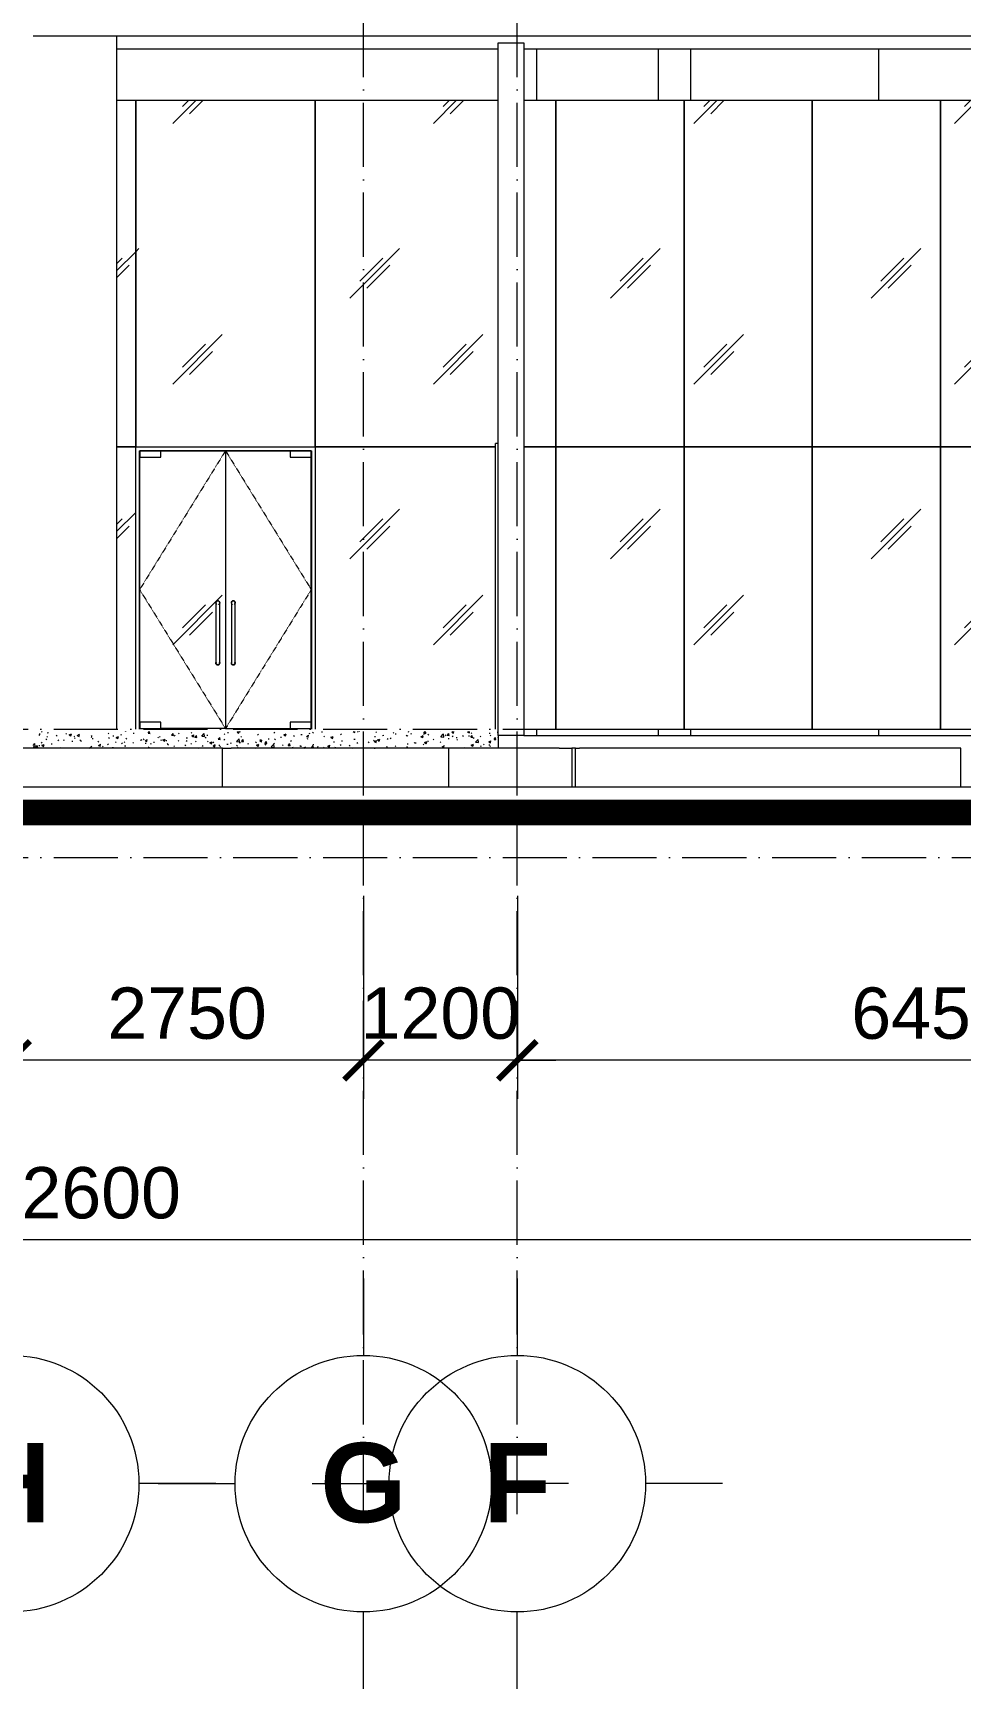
# Model space of a CAD drawing. Header units: millimetres. Extents: x -8482 to 130249, y -7482 to 93550.
# Drawn here: x 98786 to 106019, y -7482 to 5425 of the extents above; entities that cross this region are included whole.
import ezdxf

# ---------------------------------------------------------------- set-up
doc = ezdxf.new("R2010")
doc.units = ezdxf.units.MM
doc.linetypes.add('Dash 1_16__2_', pattern=[3.175, 1.5875, -1.5875])
doc.linetypes.add('Grid Line', pattern=[14, 10, -2, 0, -2])
for name, color, linetype, lineweight in [('A-DOOR-GLAZ', 152, 'Continuous', 5), ('CUA', 31, 'Continuous', 9), ('DIM', 1, 'Continuous', 5), ('KH', 6, 'Continuous', 5), ('KINH', 152, 'Continuous', 5), ('NET CAT', 3, 'Continuous', 5), ('NET THAY 1', 41, 'Continuous', 5), ('NET-THAY', 2, 'Continuous', 9), ('TRUC', 225, 'Continuous', 5)]:
    doc.layers.add(name, color=color, linetype=linetype, lineweight=lineweight)
doc.styles.add('Arial_B', font='arialbd_1.ttf', dxfattribs={"height": 619.047619})
doc.styles.add('TA1', font='arial_1.ttf')
doc.dimstyles.new('D_200_KTx2', dxfattribs={"dimtxt": 400, "dimasz": 300, "dimexe": 300, "dimexo": 300, "dimgap": 160, "dimtad": 1, "dimdec": 0, "dimzin": 9, "dimtxsty": 'TA1', "dimblk": 'ARCHTICK', "dimcen": 1, "dimdle": 300, "dimclrd": 256, "dimclre": 256, "dimclrt": 7, "dimadec": 0, "dimazin": 0, "dimtfac": 1, "dimtdec": 0, "dimtix": 1, "dimtmove": 1, "dimatfit": 3, "dimldrblk": 'ARCHTICK', "dimfxl": 0, "dimtolj": 1, "dimtzin": 0, "dimlwd": -1, "dimlwe": -1, "dimarcsym": 0})
pattern_1 = [(45, (-16471.1, 1401.6), (0, 2032), [253.6, -2620.1]), (45, (-16526.3, 1456.7), (0, 2032), [253.6, -2620.1]), (45, (-16602.2, 1325.7), (0, 2032), [546.2, -2327.5]), (45, (-17852.9, 2763), (0, 2032), [253.6, -2620.1]), (45, (-17908, 2818.2), (0, 2032), [253.6, -2620.1]), (45, (-17983.9, 2687.1), (0, 2032), [546.2, -2327.5])]

# ---------------------------------------------------------------- blocks, each defined once
blk = doc.blocks.new('CUA 2 CANH MO KHUNG NHOM - 1 - Type 1-541812-MẶT ĐỨNG TRỤC Q-A')
at = {"layer": 'CUA', "color": 10, "lineweight": 5}
for p in [(-18070, 0), (-18050, 2226)]:
    blk.add_line(p, (-18070, 2226), dxfattribs=at)
blk = doc.blocks.new('System Panel - Glazed-781212-MẶT ĐỨNG TRỤC Q-A')
at = {"layer": 'KINH'}
h = blk.add_hatch(dxfattribs=at)
h.set_pattern_fill('FP_17', color=256, style=0, pattern_type=2)
h.set_pattern_definition(pattern_1)
h.paths.add_polyline_path([(-20875, 0), (-20875, 2200), (-21025, 2200), (-21025, 0), (-20935, 0)], flags=0)
at = {"layer": 'KINH', "color": 10}
for p, q in [((-20875, 2200), (-21025, 2200)), ((-20875, 0), (-20875, 2200))]:
    blk.add_line(p, q, dxfattribs=at)
blk = doc.blocks.new('CUA KINH BAN LE SAN MO 2 HUONG - Type 1-395157-MẶT ĐỨNG TRỤC Q-A')
at = {"layer": 'CUA', "lineweight": 5}
h = blk.add_hatch(dxfattribs=at)
h.set_pattern_fill('FP_17', color=256, style=0, pattern_type=2)
h.set_pattern_definition(pattern_1)
h.paths.add_polyline_path([(-20403, 5), (-20175, 5), (-20175, 2169), (-20679, 2169), (-20679, 2119), (-20844, 2119), (-20844, 55), (-20679, 55), (-20679, 5), (-20669, 5)], flags=0)
h.paths.add_polyline_path([(-20235, 509), (-20239, 505), (-20239, 514), (-20238, 514), (-20237, 512)], flags=0)
h.paths.add_polyline_path([(-20232, 505), (-20235, 509), (-20232, 514), (-20231, 509)], flags=0)
h.paths.add_polyline_path([(-20245, 987), (-20243, 993), (-20241, 989), (-20244, 987)], flags=0)
h.paths.add_polyline_path([(-20248, 971), (-20246, 987), (-20245, 987), (-20247, 974)], flags=0)
h.paths.add_polyline_path([(-20226, 987), (-20230, 989), (-20227, 991), (-20226, 988)], flags=0)
h.paths.add_polyline_path([(-20223, 971), (-20226, 981), (-20224, 987), (-20223, 988), (-20223, 978)], flags=0)
h.paths.add_polyline_path([(-20226, 513), (-20228, 516), (-20233, 526), (-20235, 523), (-20239, 528), (-20243, 516), (-20245, 516), (-20245, 513), (-20248, 522), (-20250, 550), (-20248, 971), (-20246, 970), (-20243, 972), (-20240, 981), (-20239, 986), (-20231, 983), (-20224, 962), (-20222, 962), (-20220, 926), (-20223, 529), (-20223, 519)], flags=0)
h.paths.add_polyline_path([(-20235, 515), (-20238, 521), (-20235, 523), (-20234, 519), (-20235, 516)], flags=0)
h.paths.add_polyline_path([(-20226, 522), (-20223, 531), (-20225, 529), (-20225, 528)], flags=0)
h = blk.add_hatch(dxfattribs=at)
h.set_pattern_fill('FP_17', color=256, style=0, pattern_type=2)
h.set_pattern_definition(pattern_1)
h.paths.add_polyline_path([(-20174, 5), (-19671, 5), (-19671, 55), (-19506, 55), (-19506, 2119), (-19671, 2119), (-19671, 2169), (-20174, 2169), (-20174, 156)], flags=0)
h.paths.add_polyline_path([(-20114, 509), (-20111, 514), (-20110, 509), (-20111, 506), (-20113, 507)], flags=0)
h.paths.add_polyline_path([(-20118, 505), (-20118, 514), (-20117, 515), (-20114, 509), (-20118, 506)], flags=0)
h.paths.add_polyline_path([(-20127, 529), (-20125, 530), (-20127, 529)], flags=0)
h.paths.add_polyline_path([(-20124, 987), (-20122, 993), (-20120, 989), (-20123, 987)], flags=0)
h.paths.add_polyline_path([(-20127, 971), (-20125, 987), (-20124, 987), (-20126, 974)], flags=0)
h.paths.add_polyline_path([(-20105, 987), (-20109, 989), (-20106, 991), (-20105, 988)], flags=0)
h.paths.add_polyline_path([(-20102, 971), (-20105, 981), (-20103, 987), (-20102, 988), (-20102, 978)], flags=0)
h.paths.add_polyline_path([(-20114, 523), (-20112, 520), (-20115, 516), (-20117, 521)], flags=0)
h.paths.add_polyline_path([(-20124, 513), (-20127, 522), (-20129, 550), (-20127, 971), (-20125, 970), (-20122, 972), (-20119, 981), (-20117, 986), (-20110, 983), (-20103, 962), (-20101, 962), (-20099, 926), (-20102, 529), (-20102, 519), (-20105, 516), (-20107, 516), (-20112, 526), (-20114, 523), (-20118, 528), (-20122, 516), (-20124, 516)], flags=0)
h.paths.add_polyline_path([(-20105, 522), (-20102, 531), (-20104, 529), (-20104, 528)], flags=0)
at = {"layer": 'A-DOOR-GLAZ', "color": 10}
for p, q in [((-20844, 55), (-20844, 2119)), ((-20175, 2169), (-20679, 2169)), ((-20175, 2169), (-20175, 5)), ((-19671, 2169), (-20174, 2169)), ((-20174, 2169), (-20174, 5)), ((-19506, 55), (-19506, 2119)), ((-20175, 5), (-20679, 5)), ((-20174, 5), (-19671, 5))]:
    blk.add_line(p, q, dxfattribs=at)
at = {"layer": 'CUA', "color": 10, "lineweight": 5}
for p, q in [((-20845, 0), (-20845, 2170)), ((-20845, 2170), (-19505, 2170)), ((-20679, 2169), (-20844, 2169)), ((-20844, 2169), (-20844, 2119)), ((-20844, 2119), (-20679, 2119)), ((-20679, 2119), (-20679, 2169)), ((-19506, 2169), (-19671, 2169)), ((-19671, 2169), (-19671, 2119)), ((-19671, 2119), (-19506, 2119)), ((-19506, 2119), (-19506, 2169)), ((-19505, 2170), (-19505, 0)), ((-20250, 950), (-20250, 550)), ((-20220, 550), (-20220, 950)), ((-20129, 950), (-20129, 550)), ((-20099, 550), (-20099, 950)), ((-20679, 55), (-20844, 55)), ((-20844, 55), (-20844, 5)), ((-20844, 5), (-20679, 5)), ((-20679, 5), (-20679, 55)), ((-19671, 55), (-19671, 5)), ((-19506, 55), (-19671, 55)), ((-19671, 5), (-19506, 5)), ((-19506, 5), (-19506, 55))]:
    blk.add_line(p, q, dxfattribs=at)
at = {"layer": 'CUA', "color": 10, "linetype": 'Dash 1_16__2_', "lineweight": 5}
for p, q in [((-20175, 2169), (-20844, 1087)), ((-20175, 2169), (-20844, 1087)), ((-20174, 2169), (-19506, 1087)), ((-20174, 2169), (-19506, 1087)), ((-20844, 1087), (-20175, 5)), ((-20844, 1087), (-20175, 5)), ((-19506, 1087), (-20174, 5)), ((-19506, 1087), (-20174, 5))]:
    blk.add_line(p, q, dxfattribs=at)
at = {"layer": 'CUA', "color": 10, "lineweight": 5, "flags": 128}
for points in [[(-20250, 986), (-20250, 986), (-20250, 987), (-20250, 987), (-20250, 988), (-20250, 989), (-20250, 989), (-20250, 990), (-20249, 990), (-20249, 991), (-20249, 991), (-20249, 992), (-20248, 992), (-20248, 993), (-20248, 993), (-20247, 994), (-20247, 994), (-20247, 995), (-20246, 995), (-20246, 996), (-20245, 996), (-20245, 997), (-20244, 997), (-20244, 997), (-20244, 998), (-20243, 998), (-20242, 998), (-20242, 999), (-20241, 999), (-20241, 999), (-20240, 999), (-20240, 999), (-20239, 1000), (-20239, 1000), (-20238, 1000), (-20237, 1000), (-20237, 1000), (-20236, 1000), (-20236, 1000), (-20235, 1000)], [(-20250, 985), (-20250, 985), (-20250, 985), (-20250, 985), (-20250, 985), (-20250, 984), (-20250, 984), (-20250, 984), (-20250, 983), (-20250, 983), (-20250, 982), (-20250, 982), (-20250, 981), (-20250, 980), (-20250, 980), (-20250, 979), (-20250, 978), (-20250, 977), (-20250, 976), (-20250, 975), (-20250, 974), (-20250, 973), (-20250, 972), (-20250, 971), (-20250, 970), (-20250, 969), (-20250, 968), (-20250, 966), (-20250, 965), (-20250, 964), (-20250, 963), (-20250, 961), (-20250, 960), (-20250, 959), (-20250, 957), (-20250, 956), (-20250, 955), (-20250, 953), (-20250, 952), (-20250, 950), (-20250, 950)], [(-20250, 982), (-20250, 982), (-20250, 983), (-20250, 983), (-20250, 984), (-20250, 984), (-20250, 984), (-20250, 984), (-20250, 985), (-20250, 985), (-20250, 985), (-20250, 985)], [(-20235, 1000), (-20235, 1000), (-20234, 1000), (-20234, 1000), (-20233, 1000), (-20232, 1000), (-20232, 1000), (-20231, 999), (-20231, 999), (-20230, 999), (-20230, 999), (-20229, 999), (-20228, 998), (-20228, 998), (-20227, 998), (-20227, 997), (-20226, 997), (-20226, 997), (-20226, 996), (-20225, 996), (-20225, 995), (-20224, 995), (-20224, 995), (-20223, 994), (-20223, 994), (-20223, 993), (-20222, 993), (-20222, 992), (-20222, 992), (-20222, 991), (-20221, 990), (-20221, 990), (-20221, 989), (-20221, 989), (-20221, 988), (-20221, 988), (-20221, 987), (-20220, 986), (-20220, 986), (-20220, 985)], [(-20220, 950), (-20220, 951), (-20220, 953), (-20220, 954), (-20220, 956), (-20220, 957), (-20220, 958), (-20220, 960), (-20220, 961), (-20220, 962), (-20220, 964), (-20220, 965), (-20220, 966), (-20220, 967), (-20220, 969), (-20220, 970), (-20220, 971), (-20220, 972), (-20220, 973), (-20220, 974), (-20220, 975), (-20220, 976), (-20220, 977), (-20220, 978), (-20220, 979), (-20220, 979), (-20220, 980), (-20220, 981), (-20220, 982), (-20220, 982), (-20220, 983), (-20220, 983), (-20220, 984), (-20220, 984), (-20220, 984), (-20220, 984), (-20220, 985), (-20220, 985), (-20220, 985), (-20220, 985)], [(-20220, 985), (-20220, 985), (-20220, 985), (-20220, 985), (-20220, 984), (-20220, 984), (-20220, 984), (-20220, 983), (-20220, 983), (-20220, 982), (-20220, 982)], [(-20129, 986), (-20129, 986), (-20129, 987), (-20129, 987), (-20129, 988), (-20129, 989), (-20129, 989), (-20129, 990), (-20128, 990), (-20128, 991), (-20128, 991), (-20128, 992), (-20127, 992), (-20127, 993), (-20127, 993), (-20126, 994), (-20126, 994), (-20126, 995), (-20125, 995), (-20125, 996), (-20124, 996), (-20124, 997), (-20123, 997), (-20123, 997), (-20123, 998), (-20122, 998), (-20121, 998), (-20121, 999), (-20120, 999), (-20120, 999), (-20119, 999), (-20119, 999), (-20118, 1000), (-20118, 1000), (-20117, 1000), (-20116, 1000), (-20116, 1000), (-20115, 1000), (-20115, 1000), (-20114, 1000)], [(-20129, 985), (-20129, 985), (-20129, 985), (-20129, 985), (-20129, 985), (-20129, 984), (-20129, 984), (-20129, 984), (-20129, 983), (-20129, 983), (-20129, 982), (-20129, 982), (-20129, 981), (-20129, 980), (-20129, 980), (-20129, 979), (-20129, 978), (-20129, 977), (-20129, 976), (-20129, 975), (-20129, 974), (-20129, 973), (-20129, 972), (-20129, 971), (-20129, 970), (-20129, 969), (-20129, 968), (-20129, 966), (-20129, 965), (-20129, 964), (-20129, 963), (-20129, 961), (-20129, 960), (-20129, 959), (-20129, 957), (-20129, 956), (-20129, 955), (-20129, 953), (-20129, 952), (-20129, 950), (-20129, 950)], [(-20129, 982), (-20129, 982), (-20129, 983), (-20129, 983), (-20129, 984), (-20129, 984), (-20129, 984), (-20129, 984), (-20129, 985), (-20129, 985), (-20129, 985), (-20129, 985)], [(-20114, 1000), (-20114, 1000), (-20113, 1000), (-20113, 1000), (-20112, 1000), (-20111, 1000), (-20111, 1000), (-20110, 999), (-20110, 999), (-20109, 999), (-20109, 999), (-20108, 999), (-20107, 998), (-20107, 998), (-20106, 998), (-20106, 997), (-20105, 997), (-20105, 997), (-20105, 996), (-20104, 996), (-20104, 995), (-20103, 995), (-20103, 995), (-20102, 994), (-20102, 994), (-20102, 993), (-20101, 993), (-20101, 992), (-20101, 992), (-20101, 991), (-20100, 990), (-20100, 990), (-20100, 989), (-20100, 989), (-20100, 988), (-20100, 988), (-20100, 987), (-20099, 986), (-20099, 986), (-20099, 985)], [(-20099, 950), (-20099, 951), (-20099, 953), (-20099, 954), (-20099, 956), (-20099, 957), (-20099, 958), (-20099, 960), (-20099, 961), (-20099, 962), (-20099, 964), (-20099, 965), (-20099, 966), (-20099, 967), (-20099, 969), (-20099, 970), (-20099, 971), (-20099, 972), (-20099, 973), (-20099, 974), (-20099, 975), (-20099, 976), (-20099, 977), (-20099, 978), (-20099, 979), (-20099, 979), (-20099, 980), (-20099, 981), (-20099, 982), (-20099, 982), (-20099, 983), (-20099, 983), (-20099, 984), (-20099, 984), (-20099, 984), (-20099, 984), (-20099, 985), (-20099, 985), (-20099, 985), (-20099, 985)], [(-20099, 985), (-20099, 985), (-20099, 985), (-20099, 985), (-20099, 984), (-20099, 984), (-20099, 984), (-20099, 983), (-20099, 983), (-20099, 982), (-20099, 982)], [(-20250, 550), (-20250, 549), (-20250, 547), (-20250, 546), (-20250, 544), (-20250, 543), (-20250, 542), (-20250, 540), (-20250, 539), (-20250, 538), (-20250, 536), (-20250, 535), (-20250, 534), (-20250, 533), (-20250, 531), (-20250, 530), (-20250, 529), (-20250, 528), (-20250, 527), (-20250, 526), (-20250, 525), (-20250, 524), (-20250, 523), (-20250, 522), (-20250, 521), (-20250, 521), (-20250, 520), (-20250, 519), (-20250, 518), (-20250, 518), (-20250, 517), (-20250, 517), (-20250, 516), (-20250, 516), (-20250, 516), (-20250, 516), (-20250, 515), (-20250, 515), (-20250, 515), (-20250, 515)], [(-20250, 515), (-20250, 515), (-20250, 515), (-20250, 515), (-20250, 516), (-20250, 516), (-20250, 516), (-20250, 517), (-20250, 517), (-20250, 518), (-20250, 518)], [(-20220, 515), (-20220, 515), (-20220, 515), (-20220, 515), (-20220, 515), (-20220, 516), (-20220, 516), (-20220, 516), (-20220, 517), (-20220, 517), (-20220, 518), (-20220, 518), (-20220, 519), (-20220, 520), (-20220, 520), (-20220, 521), (-20220, 522), (-20220, 523), (-20220, 524), (-20220, 525), (-20220, 526), (-20220, 527), (-20220, 528), (-20220, 529), (-20220, 530), (-20220, 531), (-20220, 532), (-20220, 534), (-20220, 535), (-20220, 536), (-20220, 537), (-20220, 539), (-20220, 540), (-20220, 541), (-20220, 543), (-20220, 544), (-20220, 545), (-20220, 547), (-20220, 548), (-20220, 550), (-20220, 550)], [(-20220, 518), (-20220, 518), (-20220, 517), (-20220, 517), (-20220, 516), (-20220, 516), (-20220, 516), (-20220, 516), (-20220, 515), (-20220, 515), (-20220, 515), (-20220, 515)], [(-20129, 550), (-20129, 549), (-20129, 547), (-20129, 546), (-20129, 544), (-20129, 543), (-20129, 542), (-20129, 540), (-20129, 539), (-20129, 538), (-20129, 536), (-20129, 535), (-20129, 534), (-20129, 533), (-20129, 531), (-20129, 530), (-20129, 529), (-20129, 528), (-20129, 527), (-20129, 526), (-20129, 525), (-20129, 524), (-20129, 523), (-20129, 522), (-20129, 521), (-20129, 521), (-20129, 520), (-20129, 519), (-20129, 518), (-20129, 518), (-20129, 517), (-20129, 517), (-20129, 516), (-20129, 516), (-20129, 516), (-20129, 516), (-20129, 515), (-20129, 515), (-20129, 515), (-20129, 515)], [(-20129, 515), (-20129, 515), (-20129, 515), (-20129, 515), (-20129, 516), (-20129, 516), (-20129, 516), (-20129, 517), (-20129, 517), (-20129, 518), (-20129, 518)], [(-20099, 515), (-20099, 515), (-20099, 515), (-20099, 515), (-20099, 515), (-20099, 516), (-20099, 516), (-20099, 516), (-20099, 517), (-20099, 517), (-20099, 518), (-20099, 518), (-20099, 519), (-20099, 520), (-20099, 520), (-20099, 521), (-20099, 522), (-20099, 523), (-20099, 524), (-20099, 525), (-20099, 526), (-20099, 527), (-20099, 528), (-20099, 529), (-20099, 530), (-20099, 531), (-20099, 532), (-20099, 534), (-20099, 535), (-20099, 536), (-20099, 537), (-20099, 539), (-20099, 540), (-20099, 541), (-20099, 543), (-20099, 544), (-20099, 545), (-20099, 547), (-20099, 548), (-20099, 550), (-20099, 550)], [(-20099, 518), (-20099, 518), (-20099, 517), (-20099, 517), (-20099, 516), (-20099, 516), (-20099, 516), (-20099, 516), (-20099, 515), (-20099, 515), (-20099, 515), (-20099, 515)], [(-20235, 500), (-20236, 500), (-20237, 500), (-20237, 500), (-20238, 500), (-20238, 500), (-20239, 500), (-20240, 501), (-20240, 501), (-20241, 501), (-20241, 501), (-20242, 501), (-20242, 502), (-20243, 502), (-20243, 502), (-20244, 503), (-20244, 503), (-20245, 503), (-20245, 504), (-20246, 504), (-20246, 505), (-20247, 505), (-20247, 505), (-20247, 506), (-20248, 506), (-20248, 507), (-20248, 507), (-20249, 508), (-20249, 508), (-20249, 509), (-20249, 510), (-20250, 510), (-20250, 511), (-20250, 511), (-20250, 512), (-20250, 512), (-20250, 513), (-20250, 514), (-20250, 514), (-20250, 515)], [(-20220, 514), (-20220, 514), (-20221, 513), (-20221, 513), (-20221, 512), (-20221, 511), (-20221, 511), (-20221, 510), (-20221, 510), (-20222, 509), (-20222, 509), (-20222, 508), (-20222, 508), (-20223, 507), (-20223, 507), (-20223, 506), (-20224, 506), (-20224, 505), (-20225, 505), (-20225, 504), (-20225, 504), (-20226, 503), (-20226, 503), (-20227, 503), (-20227, 502), (-20228, 502), (-20228, 502), (-20229, 501), (-20229, 501), (-20230, 501), (-20231, 501), (-20231, 501), (-20232, 500), (-20232, 500), (-20233, 500), (-20233, 500), (-20234, 500), (-20235, 500), (-20235, 500), (-20235, 500)], [(-20114, 500), (-20115, 500), (-20116, 500), (-20116, 500), (-20117, 500), (-20117, 500), (-20118, 500), (-20119, 501), (-20119, 501), (-20120, 501), (-20120, 501), (-20121, 501), (-20121, 502), (-20122, 502), (-20122, 502), (-20123, 503), (-20123, 503), (-20124, 503), (-20124, 504), (-20125, 504), (-20125, 505), (-20126, 505), (-20126, 505), (-20126, 506), (-20127, 506), (-20127, 507), (-20127, 507), (-20128, 508), (-20128, 508), (-20128, 509), (-20128, 510), (-20129, 510), (-20129, 511), (-20129, 511), (-20129, 512), (-20129, 512), (-20129, 513), (-20129, 514), (-20129, 514), (-20129, 515)], [(-20099, 514), (-20099, 514), (-20100, 513), (-20100, 513), (-20100, 512), (-20100, 511), (-20100, 511), (-20100, 510), (-20100, 510), (-20101, 509), (-20101, 509), (-20101, 508), (-20101, 508), (-20102, 507), (-20102, 507), (-20102, 506), (-20103, 506), (-20103, 505), (-20104, 505), (-20104, 504), (-20104, 504), (-20105, 503), (-20105, 503), (-20106, 503), (-20106, 502), (-20107, 502), (-20107, 502), (-20108, 501), (-20108, 501), (-20109, 501), (-20110, 501), (-20110, 501), (-20111, 500), (-20111, 500), (-20112, 500), (-20112, 500), (-20113, 500), (-20114, 500), (-20114, 500), (-20114, 500)]]:
    blk.add_lwpolyline(points, dxfattribs=at)
at = {"layer": 'CUA', "color": 10, "lineweight": 5}
for centre, start, end in [((-20235, 985), 0, 180), ((-20235, 985), 90, 210), ((-20235, 985), 225, 239.2959), ((-20235, 985), 330, 90), ((-20235, 985), 300.7041, 315), ((-20114, 985), 360, 180), ((-20114, 985), 90, 210), ((-20114, 985), 225, 239.2959), ((-20114, 985), 330, 90), ((-20114, 985), 300.7041, 315), ((-20235, 515), 150, 270), ((-20235, 515), 270, 30), ((-20114, 515), 150, 270), ((-20114, 515), 270, 30), ((-20235, 515), 180, 0), ((-20114, 515), 180, 360)]:
    blk.add_arc(centre, 15, start, end, dxfattribs=at)
blk = doc.blocks.new('System Panel - Glazed-781235-MẶT ĐỨNG TRỤC Q-A')
at = {"layer": 'KINH'}
h = blk.add_hatch(dxfattribs=at)
h.set_pattern_fill('FP_17', color=256, style=0, pattern_type=2)
h.set_pattern_definition(pattern_1)
h.paths.add_polyline_path([(-18070, 0), (-18070, 2200), (-19475, 2200), (-19475, 0), (-18277, 0)], flags=0)
at = {"layer": 'KINH', "color": 10}
for p, q in [((-18070, 2200), (-19475, 2200)), ((-19475, 2200), (-19475, 0))]:
    blk.add_line(p, q, dxfattribs=at)
blk = doc.blocks.new('System Panel - Glazed-V386-MẶT ĐỨNG TRỤC Q-A')
at = {"layer": 'KINH'}
h = blk.add_hatch(dxfattribs=at)
h.set_pattern_fill('FP_17', color=256, style=0, pattern_type=2)
h.set_pattern_definition(pattern_1)
h.paths.add_polyline_path([(-13600, 0), (-13600, 2200), (-14600, 2200), (-14600, 0), (-14557, 0)], flags=0)
at = {"layer": 'KINH', "color": 10}
for p, q in [((-13600, 2200), (-14600, 2200)), ((-14600, 2200), (-14600, 0)), ((-13600, 0), (-13600, 2200)), ((-14600, 0), (-13600, 0))]:
    blk.add_line(p, q, dxfattribs=at)
blk = doc.blocks.new('System Panel - Glazed-V387-MẶT ĐỨNG TRỤC Q-A')
at = {"layer": 'KINH'}
h = blk.add_hatch(dxfattribs=at)
h.set_pattern_fill('FP_17', color=256, style=0, pattern_type=2)
h.set_pattern_definition(pattern_1)
h.paths.add_polyline_path([(-14600, 0), (-14600, 2200), (-15600, 2200), (-15600, 0)], flags=0)
at = {"layer": 'KINH', "color": 10}
for p, q in [((-14600, 2200), (-15600, 2200)), ((-15600, 2200), (-15600, 0)), ((-14600, 0), (-14600, 2200)), ((-15600, 0), (-14600, 0))]:
    blk.add_line(p, q, dxfattribs=at)
blk = doc.blocks.new('System Panel - Glazed-V388-MẶT ĐỨNG TRỤC Q-A')
at = {"layer": 'KINH'}
h = blk.add_hatch(dxfattribs=at)
h.set_pattern_fill('FP_17', color=256, style=0, pattern_type=2)
h.set_pattern_definition(pattern_1)
h.paths.add_polyline_path([(-15600, 0), (-15600, 2200), (-16600, 2200), (-16600, 0)], flags=0)
at = {"layer": 'KINH', "color": 10}
for p, q in [((-15600, 2200), (-16600, 2200)), ((-16600, 2200), (-16600, 0)), ((-15600, 0), (-15600, 2200)), ((-16600, 0), (-15600, 0))]:
    blk.add_line(p, q, dxfattribs=at)
blk = doc.blocks.new('System Panel - Glazed-V389-MẶT ĐỨNG TRỤC Q-A')
at = {"layer": 'KINH'}
h = blk.add_hatch(dxfattribs=at)
h.set_pattern_fill('FP_17', color=256, style=0, pattern_type=2)
h.set_pattern_definition(pattern_1)
h.paths.add_polyline_path([(-17600, 0), (-16600, 0), (-16600, 2200), (-17600, 2200), (-17600, 541)], flags=0)
at = {"layer": 'KINH', "color": 10}
for p, q in [((-16600, 2200), (-17600, 2200)), ((-17600, 2200), (-17600, 0)), ((-16600, 0), (-16600, 2200)), ((-17600, 0), (-16600, 0))]:
    blk.add_line(p, q, dxfattribs=at)
blk = doc.blocks.new('System Panel - Glazed-770530-MẶT ĐỨNG TRỤC Q-A')
at = {"layer": 'KINH'}
h = blk.add_hatch(dxfattribs=at)
h.set_pattern_fill('FP_17', color=256, style=0, pattern_type=2)
h.set_pattern_definition(pattern_1)
h.paths.add_polyline_path([(-17600, 0), (-17600, 2200), (-17850, 2200), (-17850, 0), (-17746, 0)], flags=0)
at = {"layer": 'KINH', "color": 10}
for p, q in [((-17600, 2200), (-17850, 2200)), ((-17600, 0), (-17600, 2200)), ((-17850, 0), (-17600, 0))]:
    blk.add_line(p, q, dxfattribs=at)
blk = doc.blocks.new('System Panel - Glazed-V392-MẶT ĐỨNG TRỤC Q-A')
at = {"layer": 'KINH'}
h = blk.add_hatch(dxfattribs=at)
h.set_pattern_fill('FP_17', color=256, style=0, pattern_type=2)
h.set_pattern_definition(pattern_1)
h.paths.add_polyline_path([(-13600, 2200), (-13600, 4900), (-14600, 4900), (-14600, 2200), (-14557, 2200)], flags=0)
at = {"layer": 'KINH', "color": 10}
for p, q in [((-13600, 4900), (-14600, 4900)), ((-14600, 4900), (-14600, 2200)), ((-13600, 2200), (-13600, 4900)), ((-14600, 2200), (-13600, 2200))]:
    blk.add_line(p, q, dxfattribs=at)
blk = doc.blocks.new('System Panel - Glazed-V393-MẶT ĐỨNG TRỤC Q-A')
at = {"layer": 'KINH'}
h = blk.add_hatch(dxfattribs=at)
h.set_pattern_fill('FP_17', color=256, style=0, pattern_type=2)
h.set_pattern_definition(pattern_1)
h.paths.add_polyline_path([(-14600, 2200), (-14600, 4900), (-15600, 4900), (-15600, 2200)], flags=0)
at = {"layer": 'KINH', "color": 10}
for p, q in [((-14600, 4900), (-15600, 4900)), ((-15600, 4900), (-15600, 2200)), ((-14600, 2200), (-14600, 4900)), ((-15600, 2200), (-14600, 2200))]:
    blk.add_line(p, q, dxfattribs=at)
blk = doc.blocks.new('System Panel - Glazed-V394-MẶT ĐỨNG TRỤC Q-A')
at = {"layer": 'KINH'}
h = blk.add_hatch(dxfattribs=at)
h.set_pattern_fill('FP_17', color=256, style=0, pattern_type=2)
h.set_pattern_definition(pattern_1)
h.paths.add_polyline_path([(-15600, 2200), (-15600, 4900), (-16600, 4900), (-16600, 2200)], flags=0)
at = {"layer": 'KINH', "color": 10}
for p, q in [((-15600, 4900), (-16600, 4900)), ((-16600, 4900), (-16600, 2200)), ((-15600, 2200), (-15600, 4900)), ((-16600, 2200), (-15600, 2200))]:
    blk.add_line(p, q, dxfattribs=at)
blk = doc.blocks.new('System Panel - Glazed-V395-MẶT ĐỨNG TRỤC Q-A')
at = {"layer": 'KINH'}
h = blk.add_hatch(dxfattribs=at)
h.set_pattern_fill('FP_17', color=256, style=0, pattern_type=2)
h.set_pattern_definition(pattern_1)
h.paths.add_polyline_path([(-16600, 2200), (-16600, 4900), (-17600, 4900), (-17600, 2200)], flags=0)
at = {"layer": 'KINH', "color": 10}
for p, q in [((-16600, 4900), (-17600, 4900)), ((-17600, 4900), (-17600, 2200)), ((-16600, 2200), (-16600, 4900)), ((-17600, 2200), (-16600, 2200))]:
    blk.add_line(p, q, dxfattribs=at)
blk = doc.blocks.new('System Panel - Glazed-770531-MẶT ĐỨNG TRỤC Q-A')
at = {"layer": 'KINH'}
h = blk.add_hatch(dxfattribs=at)
h.set_pattern_fill('FP_17', color=256, style=0, pattern_type=2)
h.set_pattern_definition(pattern_1)
h.paths.add_polyline_path([(-17600, 2200), (-17600, 4900), (-17850, 4900), (-17850, 2200)], flags=0)
at = {"layer": 'KINH', "color": 10}
for p, q in [((-17600, 4900), (-17850, 4900)), ((-17600, 2200), (-17600, 4900)), ((-17850, 2200), (-17600, 2200))]:
    blk.add_line(p, q, dxfattribs=at)
blk = doc.blocks.new('System Panel - Glazed-781213-MẶT ĐỨNG TRỤC Q-A')
at = {"layer": 'KINH'}
h = blk.add_hatch(dxfattribs=at)
h.set_pattern_fill('FP_17', color=256, style=0, pattern_type=2)
h.set_pattern_definition(pattern_1)
h.paths.add_polyline_path([(-20935, 2200), (-20875, 2200), (-20875, 4900), (-21025, 4900), (-21025, 2200)], flags=0)
at = {"layer": 'KINH', "color": 10}
for p, q in [((-20875, 4900), (-21025, 4900)), ((-20875, 2200), (-20875, 4900)), ((-21025, 2200), (-20875, 2200))]:
    blk.add_line(p, q, dxfattribs=at)
blk = doc.blocks.new('System Panel - Glazed-781236-MẶT ĐỨNG TRỤC Q-A')
at = {"layer": 'KINH'}
h = blk.add_hatch(dxfattribs=at)
h.set_pattern_fill('FP_17', color=256, style=0, pattern_type=2)
h.set_pattern_definition(pattern_1)
h.paths.add_polyline_path([(-19475, 2200), (-19475, 4900), (-20875, 4900), (-20875, 2200)], flags=0)
at = {"layer": 'KINH', "color": 10}
for p, q in [((-19475, 4900), (-20875, 4900)), ((-20875, 4900), (-20875, 2200)), ((-19475, 2200), (-19475, 4900)), ((-20875, 2200), (-19475, 2200))]:
    blk.add_line(p, q, dxfattribs=at)
blk = doc.blocks.new('System Panel - Glazed-781237-MẶT ĐỨNG TRỤC Q-A')
at = {"layer": 'KINH'}
h = blk.add_hatch(dxfattribs=at)
h.set_pattern_fill('FP_17', color=256, style=0, pattern_type=2)
h.set_pattern_definition(pattern_1)
h.paths.add_polyline_path([(-18070, 2200), (-18070, 2226), (-18050, 2226), (-18050, 4900), (-19475, 4900), (-19475, 2200), (-18809, 2200)], flags=0)
at = {"layer": 'KINH', "color": 10}
for p, q in [((-18050, 4900), (-19475, 4900)), ((-19475, 4900), (-19475, 2200)), ((-19475, 2200), (-18070, 2200))]:
    blk.add_line(p, q, dxfattribs=at)
blk = doc.blocks.new('ALC1807-ASCENT PLAZA-TANG 1_2_rvt-2-MẶT ĐỨNG TRỤC Q-A')
at = {"layer": 'NET THAY 1'}
h = blk.add_hatch(dxfattribs=at)
h.set_pattern_fill('FP_18', color=256, style=0, pattern_type=2)
h.set_pattern_definition([(50, (-22306.35, -450), (182.1847, -15.939), [19.05, -209.55]), (355, (-22306.35, -450), (35.2424, -191.057), [15.24, -167.64]), (100.451, (-22291.17, -451.33), (146.9425, 175.117), [16.19, -178.09]), (30, (-22306.35, -450), (165.746, -77.2887), [19.05, -209.55]), (335, (-22306.35, -450), (-32.228, -191.588), [15.24, -167.64]), (80.451, (-22292.53, -456.43), (197.974, 114.2986), [16.19, -178.09]), (46.184, (-22306.35, -399.2), (271.079, -42.043), [28.575, -314.325]), (96.636, (-22283.76, -402.7), (237.403, 247.427), [24.285, -267.135]), (351.184, (-22306.35, -399.2), (237.405, 247.425), [22.86, -251.46]), (21, (-22280.95, -411.9), (151.615, -102.2655), [19.05, -209.55]), (326, (-22280.95, -411.9), (61.802, 184.188), [15.24, -167.64]), (71.451, (-22268.31, -420.42), (213.417, 81.9214), [16.19, -178.09]), (37.5, (-22306.35, -450), (3.0883, 84.5551), [8.382, -157.226, 8.382, -161.798, -168.275]), (37.5, (-22306.35, -450), (3.0883, 84.5551), [-335.788, 8.382, -159.893]), (7.5, (-22306.35, -450), (66.8194, 100.1807), [8.382, -88.646, 8.382, -153.416, -64.135]), (7.5, (-22306.35, -450), (66.8194, 100.1807), [-258.826, 8.382, -55.753]), (327.5, (-22317.68, -450), (135.5905, -5.7289), [8.382, -55.118, 8.382, -189.738, -262.89]), (327.5, (-22317.68, -450), (135.5905, -5.7289), [-261.62, 8.382, -254.508]), (317.5, (-22388.39, -450), (148.129, 25.4268), [8.382, -74.168, 8.382, -123.19, -186.69]), (317.5, (-22388.39, -450), (148.129, 25.4268), [-214.122, 8.382, -178.308])])
h.paths.add_polyline_path([(-19570, -150), (-18050, -150), (-18050, -20), (-21675, -20), (-21675, -150), (-19606, -150)], flags=0)
at = {"layer": 'NET-THAY'}
for p, q in [((-11600, 5400), (-21675, 5400)), ((-51618, -450), (8382, -450))]:
    blk.add_line(p, q, dxfattribs=at)
at = {"layer": 'NET-THAY', "lineweight": 15}
for p, q in [((-18050, -50), (-18050, 5350)), ((-18050, 5350), (-17850, 5350)), ((-17850, 5350), (-17850, -50)), ((-16800, 4900), (-16800, 5300)), ((-15080, 4900), (-15080, 5300)), ((-16800, -50), (-16800, 0)), ((-15080, -50), (-15080, 0)), ((-17850, -50), (-18050, -50)), ((-20198, -150), (-23041, -150)), ((-20198, -450), (-20198, -150)), ((-20198, -150), (-20132, -150)), ((-18434, -150), (-20132, -150)), ((-17574, -150), (-18434, -150)), ((-18434, -450), (-18434, -150)), ((-17574, -150), (-17474, -150)), ((-17447, -150), (-17474, -150)), ((-17474, -150), (-17474, -450)), ((-17447, -150), (-17447, -150)), ((-17447, -450), (-17447, -150)), ((-17447, -150), (-17414, -150)), ((-14441, -150), (-17414, -150)), ((-14441, -450), (-14441, -150))]:
    blk.add_line(p, q, dxfattribs=at)
at = {"lineweight": 9}
for name in ['System Panel - Glazed-781213-MẶT ĐỨNG TRỤC Q-A', 'System Panel - Glazed-781236-MẶT ĐỨNG TRỤC Q-A', 'System Panel - Glazed-781237-MẶT ĐỨNG TRỤC Q-A', 'System Panel - Glazed-770531-MẶT ĐỨNG TRỤC Q-A', 'System Panel - Glazed-V395-MẶT ĐỨNG TRỤC Q-A', 'System Panel - Glazed-V394-MẶT ĐỨNG TRỤC Q-A', 'System Panel - Glazed-V393-MẶT ĐỨNG TRỤC Q-A', 'System Panel - Glazed-V392-MẶT ĐỨNG TRỤC Q-A', 'System Panel - Glazed-781212-MẶT ĐỨNG TRỤC Q-A', 'System Panel - Glazed-781235-MẶT ĐỨNG TRỤC Q-A', 'CUA 2 CANH MO KHUNG NHOM - 1 - Type 1-541812-MẶT ĐỨNG TRỤC Q-A', 'System Panel - Glazed-770530-MẶT ĐỨNG TRỤC Q-A', 'System Panel - Glazed-V389-MẶT ĐỨNG TRỤC Q-A', 'System Panel - Glazed-V388-MẶT ĐỨNG TRỤC Q-A', 'System Panel - Glazed-V387-MẶT ĐỨNG TRỤC Q-A', 'System Panel - Glazed-V386-MẶT ĐỨNG TRỤC Q-A', 'CUA KINH BAN LE SAN MO 2 HUONG - Type 1-395157-MẶT ĐỨNG TRỤC Q-A']:
    blk.add_blockref(name, (0, 0), dxfattribs=at)
blk = doc.blocks.new('Grid - FamilyAL-KH TRUC-1020318-MẶT ĐỨNG TRỤC Q-A')
at = {"layer": 'KH'}
for p, q in [((0, -6320), (0, -6920)), ((-1600, -7920), (-1000, -7920)), ((1600, -7920), (1000, -7920)), ((0, -9520), (0, -8920))]:
    blk.add_line(p, q, dxfattribs=at)
blk.add_circle((0, -7920), 1000, dxfattribs=at)
blk = doc.blocks.new('_ARCHTICK')
at = {"color": 0, "linetype": 'ByBlock', "const_width": 0.15}
blk.add_lwpolyline([(-0.5, -0.5), (0.5, 0.5)], dxfattribs=at)
blk = doc.blocks.new('DIMBLOCK45-MẶT ĐỨNG TRỤC Q-A')
at = {"layer": 'Defpoints', "color": 0, "transparency": 16777216}
for p in [(102561, -1000), (109011, -1000), (102561, -2582)]:
    blk.add_point(p, dxfattribs=at)
at = {"layer": 'DIM', "transparency": 16777216}
for p, q in [((102561, -1300), (102561, -2882)), ((109011, -1300), (109011, -2882)), ((109311, -2582), (102261, -2582))]:
    blk.add_line(p, q, dxfattribs=at)
at = {"layer": 'DIM', "transparency": 16777216, "xscale": 300, "yscale": 300, "zscale": 300, "rotation": 180}
blk.add_blockref('_ARCHTICK', (102561, -2582), dxfattribs=at)
at = {"layer": 'DIM', "transparency": 16777216, "xscale": 300, "yscale": 300, "zscale": 300}
blk.add_blockref('_ARCHTICK', (109011, -2582), dxfattribs=at)
at = {"layer": 'DIM', "color": 7, "transparency": 16777216, "insert": (105786, -2217), "char_height": 400, "attachment_point": 5, "style": 'TA1'}
blk.add_mtext('\\A1;6450', dxfattribs=at)
blk = doc.blocks.new('DIMBLOCK46-MẶT ĐỨNG TRỤC Q-A')
at = {"layer": 'Defpoints', "color": 0, "transparency": 16777216}
for p in [(101361, -1000), (102561, -1000), (101361, -2582)]:
    blk.add_point(p, dxfattribs=at)
at = {"layer": 'DIM', "transparency": 16777216}
for p, q in [((101361, -1300), (101361, -2882)), ((102561, -1300), (102561, -2882)), ((101361, -2582), (101061, -2582)), ((102561, -2582), (101361, -2582)), ((102561, -2582), (102861, -2582))]:
    blk.add_line(p, q, dxfattribs=at)
at = {"layer": 'DIM', "transparency": 16777216, "xscale": 300, "yscale": 300, "zscale": 300}
blk.add_blockref('_ARCHTICK', (101361, -2582), dxfattribs=at)
at = {"layer": 'DIM', "transparency": 16777216, "xscale": 300, "yscale": 300, "zscale": 300, "rotation": 180}
blk.add_blockref('_ARCHTICK', (102561, -2582), dxfattribs=at)
at = {"layer": 'DIM', "color": 7, "transparency": 16777216, "insert": (101961, -2217), "char_height": 400, "attachment_point": 5, "style": 'TA1'}
blk.add_mtext('\\A1;1200', dxfattribs=at)
blk = doc.blocks.new('DIMBLOCK47-MẶT ĐỨNG TRỤC Q-A')
at = {"layer": 'Defpoints', "color": 0, "transparency": 16777216}
for p in [(98611, -1000), (101361, -1000), (98611, -2582)]:
    blk.add_point(p, dxfattribs=at)
at = {"layer": 'DIM', "transparency": 16777216}
for p, q in [((98611, -1300), (98611, -2882)), ((101361, -1300), (101361, -2882)), ((101661, -2582), (98311, -2582))]:
    blk.add_line(p, q, dxfattribs=at)
at = {"layer": 'DIM', "transparency": 16777216, "xscale": 300, "yscale": 300, "zscale": 300, "rotation": 180}
blk.add_blockref('_ARCHTICK', (98611, -2582), dxfattribs=at)
at = {"layer": 'DIM', "transparency": 16777216, "xscale": 300, "yscale": 300, "zscale": 300}
blk.add_blockref('_ARCHTICK', (101361, -2582), dxfattribs=at)
at = {"layer": 'DIM', "color": 7, "transparency": 16777216, "insert": (99986, -2217), "char_height": 400, "attachment_point": 5, "style": 'TA1'}
blk.add_mtext('\\A1;2750', dxfattribs=at)
blk = doc.blocks.new('DIMBLOCK48-MẶT ĐỨNG TRỤC Q-A')
at = {"layer": 'Defpoints', "color": 0, "transparency": 16777216}
for p in [(95511, -1000), (98611, -1000), (95511, -2582)]:
    blk.add_point(p, dxfattribs=at)
at = {"layer": 'DIM', "transparency": 16777216}
for p, q in [((95511, -1300), (95511, -2882)), ((98611, -1300), (98611, -2882)), ((98911, -2582), (95211, -2582))]:
    blk.add_line(p, q, dxfattribs=at)
at = {"layer": 'DIM', "transparency": 16777216, "xscale": 300, "yscale": 300, "zscale": 300, "rotation": 180}
blk.add_blockref('_ARCHTICK', (95511, -2582), dxfattribs=at)
at = {"layer": 'DIM', "transparency": 16777216, "xscale": 300, "yscale": 300, "zscale": 300}
blk.add_blockref('_ARCHTICK', (98611, -2582), dxfattribs=at)
at = {"layer": 'DIM', "color": 7, "transparency": 16777216, "insert": (97061, -2217), "char_height": 400, "attachment_point": 5, "style": 'TA1'}
blk.add_mtext('\\A1;3100', dxfattribs=at)
blk = doc.blocks.new('DIMBLOCK55-MẶT ĐỨNG TRỤC Q-A')
at = {"layer": 'Defpoints', "color": 0, "transparency": 16777216}
for p in [(77861, -1000), (120461, -1000), (77861, -3982)]:
    blk.add_point(p, dxfattribs=at)
at = {"layer": 'DIM', "transparency": 16777216}
for p, q in [((77861, -1300), (77861, -4282)), ((120461, -1300), (120461, -4282)), ((120761, -3982), (77561, -3982))]:
    blk.add_line(p, q, dxfattribs=at)
at = {"layer": 'DIM', "transparency": 16777216, "xscale": 300, "yscale": 300, "zscale": 300, "rotation": 180}
blk.add_blockref('_ARCHTICK', (77861, -3982), dxfattribs=at)
at = {"layer": 'DIM', "transparency": 16777216, "xscale": 300, "yscale": 300, "zscale": 300}
blk.add_blockref('_ARCHTICK', (120461, -3982), dxfattribs=at)
at = {"layer": 'DIM', "color": 7, "transparency": 16777216, "insert": (99161, -3617), "char_height": 400, "attachment_point": 5, "style": 'TA1'}
blk.add_mtext('\\A1;42600', dxfattribs=at)

msp = doc.modelspace()

# ---------------------------------------------------------------- linework, layer by layer
at = {"layer": 'NET CAT'}
for p, q in [((99435.6, 5400), (99435.6, -0.5)), ((102710.6, 5300), (102710.6, 4900)), ((102710.6, 0), (102710.6, -50))]:
    msp.add_line(p, q, dxfattribs=at)
msp.add_lwpolyline([(68842.1, -450), (128842.1, -450)], dxfattribs=at)
at = {"layer": 'NET CAT', "const_width": 200}
msp.add_lwpolyline([(68842.1, -650), (128842.1, -650)], dxfattribs=at)
at = {"layer": 'NET-THAY'}
for p, q in [((102410.6, 5300), (99435.6, 5300)), ((108826.8, 5300), (102610.6, 5300)), ((102410.6, -50), (102410.6, -150)), ((102610.6, -50), (109160.6, -50))]:
    msp.add_line(p, q, dxfattribs=at)
at = {"layer": 'NET-THAY', "lineweight": 15}
for p, q in [((103910.6, 5300), (103910.6, 4900)), ((103910.6, 0), (103910.6, -50))]:
    msp.add_line(p, q, dxfattribs=at)
at = {"layer": 'TRUC', "linetype": 'Grid Line', "ltscale": 50}
for p, q in [((101360.6, -6119.7), (101360.6, 93540.4)), ((102560.6, -6119.7), (102560.6, 93540.4)), ((68842.1, 0), (128842.1, 0)), ((68842.1, -1000), (130249.5, -1000))]:
    msp.add_line(p, q, dxfattribs=at)

# ---------------------------------------------------------------- block references
at = {"color": 130, "lineweight": 5}
msp.add_blockref('ALC1807-ASCENT PLAZA-TANG 1_2_rvt-2-MẶT ĐỨNG TRỤC Q-A', (120460.5, 0), dxfattribs=at)
at = {"layer": 'KH'}
for p in [(98610.5, 2038.1), (101360.5, 2038.1), (102560.5, 2038.1)]:
    msp.add_blockref('Grid - FamilyAL-KH TRUC-1020318-MẶT ĐỨNG TRỤC Q-A', p, dxfattribs=at)

# ---------------------------------------------------------------- texts
at = {"layer": 'KH', "char_height": 619.048, "attachment_point": 2, "line_spacing_factor": 0.941778, "style": 'Arial_B'}
for s, insert, width in [('\\fArial|b1|i0|c0|p34|;H', (98610.3, -5564), 727.186), ('\\fArial|b1|i0|c0|p34|;G', (101360.3, -5564), 785.949), ('\\fArial|b1|i0|c0|p34|;F', (102560.3, -5564), 617.007)]:
    msp.add_mtext(s, dxfattribs=dict(at, insert=insert, width=width))

# ---------------------------------------------------------------- dimensions: what is measured, and where the dimension line sits
at = {"layer": 'DIM'}
for base, p1, p2, picture, middle in [((77860.6, -3981.6), (120460.6, -1000), (77860.6, -1000), 'DIMBLOCK55-MẶT ĐỨNG TRỤC Q-A', (99160.6, -3617.3)), ((95510.6, -2581.6), (98610.6, -1000), (95510.6, -1000), 'DIMBLOCK48-MẶT ĐỨNG TRỤC Q-A', (97060.6, -2217.2)), ((98610.6, -2581.6), (101360.6, -1000), (98610.6, -1000), 'DIMBLOCK47-MẶT ĐỨNG TRỤC Q-A', (99985.6, -2217.3)), ((101360.6, -2581.6), (102560.6, -1000), (101360.6, -1000), 'DIMBLOCK46-MẶT ĐỨNG TRỤC Q-A', (101960.6, -2217.3)), ((102560.6, -2581.6), (109010.6, -1000), (102560.6, -1000), 'DIMBLOCK45-MẶT ĐỨNG TRỤC Q-A', (105785.6, -2217.3))]:
    dim = msp.add_linear_dim(base=base, p1=p1, p2=p2, dimstyle='D_200_KTx2', dxfattribs=at)
    dim.commit()
    dim.dimension.update_dxf_attribs({"geometry": picture, "text_midpoint": middle})

doc.saveas('drawing.dxf')
